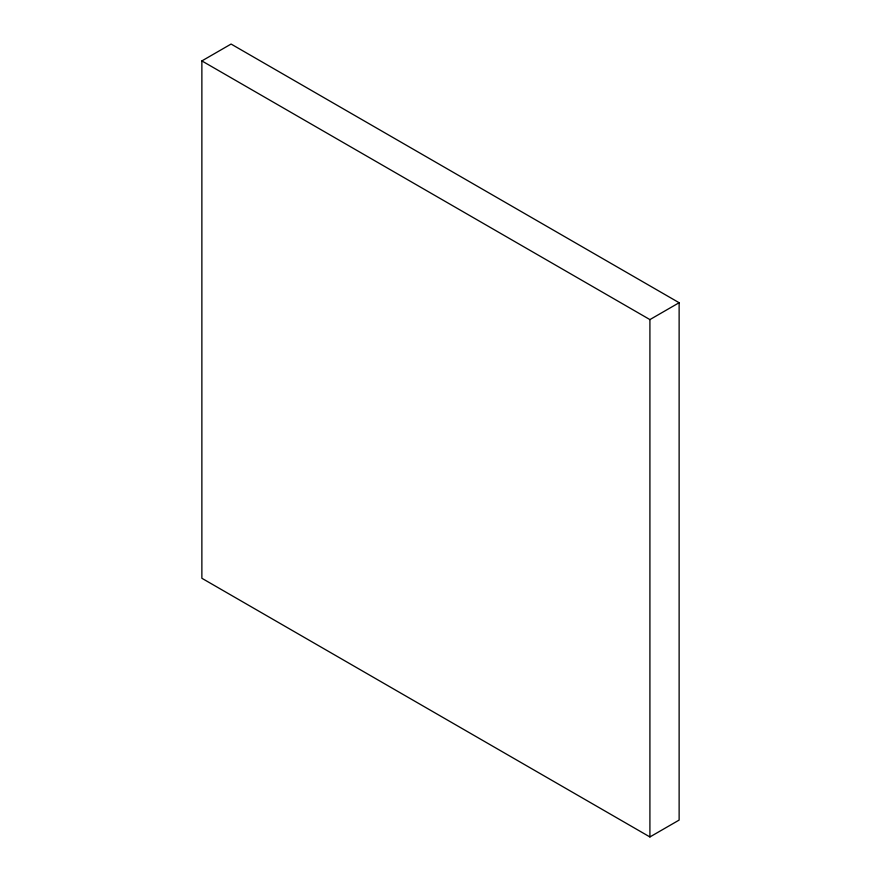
<?xml version="1.0" encoding="UTF-8"?>
<svg xmlns="http://www.w3.org/2000/svg" width="881" height="881" viewBox="0 0 881 881"><rect width="100%" height="100%" fill="white"/><g stroke="black" fill="none" stroke-linecap="round" stroke-linejoin="round"><path stroke-width="1.32" d="M201.87 60.921L231.086 44.05L679.13 302.723L679.13 820.079L649.914 836.95L201.87 578.277L201.87 60.921L649.914 319.594L679.13 302.723M649.914 319.594L649.914 836.95"/></g></svg>
